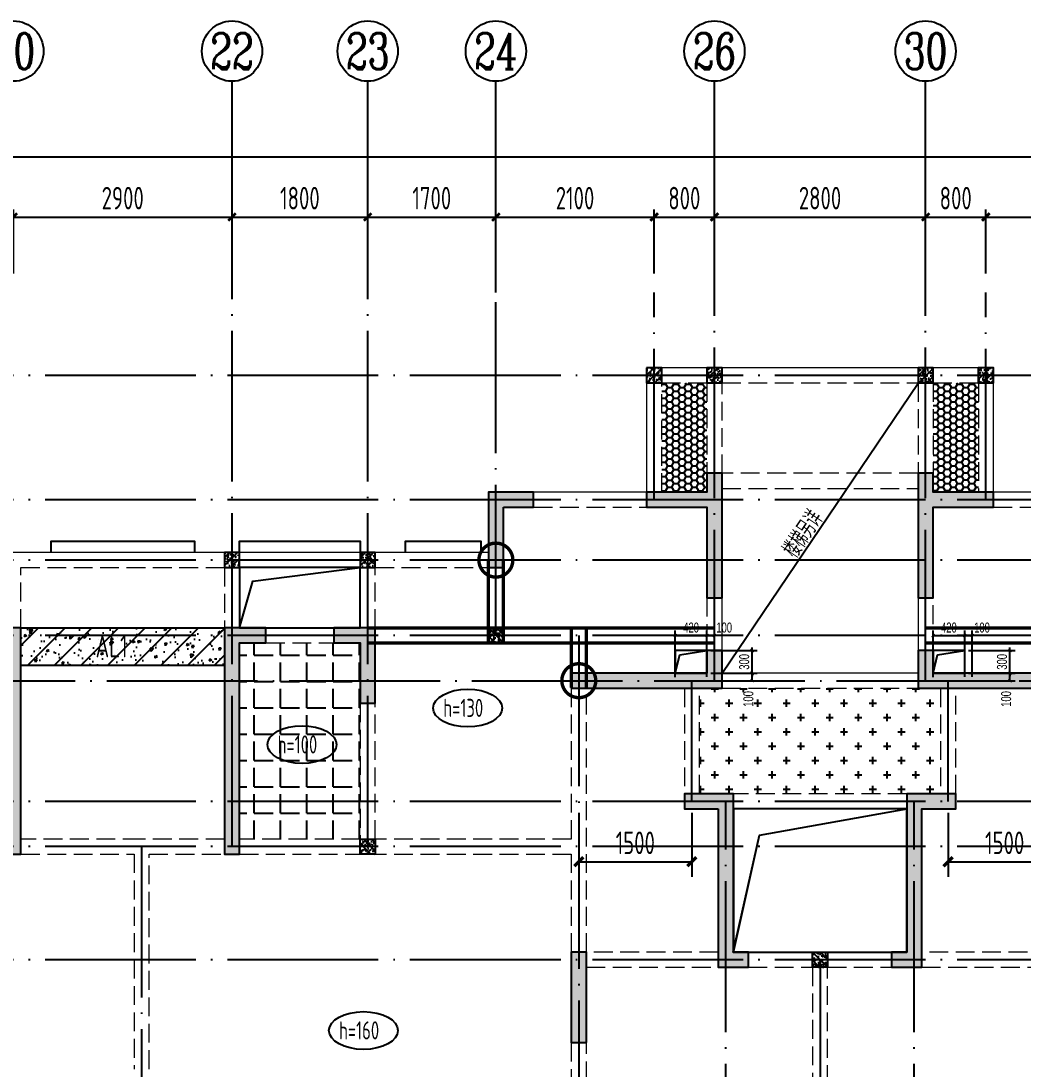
# Model space of a CAD drawing. Extents: x -1712635 to -854203, y -534641 to -21985.
# Drawn here: x -1220773 to -1207479, y -222753 to -208853 of the extents above; entities that cross this region are included whole.
import ezdxf
from ezdxf.enums import TextEntityAlignment as Align

# ---------------------------------------------------------------- set-up
doc = ezdxf.new("R2010")
doc.units = 0
doc.header["$LTSCALE"] = 1000
for name, pattern in [('DASH', [0.35, 0.25, -0.1]), ('DASHED', [0.75, 0.5, -0.25]), ('DOTE', [2.42, 2, -0.2, 0.02, -0.2])]:
    doc.linetypes.add(name, pattern=pattern)
doc.layers.get('0').update_dxf_attribs({"linetype": 'CONTINUOUS'})
doc.layers.get('Defpoints').update_dxf_attribs({"linetype": 'CONTINUOUS'})
doc.layers.add('+公共字体', color=7, linetype='CONTINUOUS', lineweight=20)
for name, color, linetype in [('A-AXIS', 1, 'CONTINUOUS'), ('A-DOTE', 10, 'DOTE'), ('AXIS_NUM', 7, 'CONTINUOUS'), ('BEAM', 4, 'DASHED'), ('ROOF', 183, 'CONTINUOUS'), ('S-B板填充', 251, 'CONTINUOUS'), ('S-B板标注', 3, 'CONTINUOUS'), ('S-B板配筋号', 7, 'CONTINUOUS'), ('S-C承台编号', 6, 'CONTINUOUS'), ('S-D洞口', 4, 'CONTINUOUS'), ('S-D洞口标注', 3, 'CONTINUOUS'), ('S-L主梁线', 4, 'DASH'), ('S-Q墙填充', 252, 'CONTINUOUS'), ('S-Q墙实线', 6, 'CONTINUOUS'), ('S-Q墙标注', 3, 'CONTINUOUS'), ('S-Y一般标注', 3, 'CONTINUOUS'), ('S-板正筋', 2, 'CONTINUOUS'), ('S-构造柱', 212, 'CONTINUOUS'), ('TEXT', 2, 'CONTINUOUS'), ('水平筋标注', 7, 'CONTINUOUS'), ('看线', 251, 'CONTINUOUS')]:
    doc.layers.add(name, color=color, linetype=linetype)
doc.layers.add('配箍校核', color=34, linetype='CONTINUOUS', plot=False)
doc.styles.add('TSSD_Axis', font='complex.shx', dxfattribs={"width": 0.7, "bigfont": 'hztxt.shx'})
doc.styles.add('TSSD_DIMENSION', font='Tssdeng.shx', dxfattribs={"width": 0.7, "bigfont": 'tssdchn.shx'})
doc.styles.add('TSSD_REIN', font='tssdeng.shx', dxfattribs={"width": 0.7, "height": 300, "bigfont": 'tssdchn.shx'})
doc.styles.add('结构文字', font='zstxt.shx', dxfattribs={"width": 0.7, "bigfont": 'zshz.shx'})
doc.dimstyles.new('STRUCK', dxfattribs={"dimtxt": 400, "dimasz": 121, "dimexe": 200, "dimexo": 150, "dimgap": 115, "dimtad": 1, "dimdec": 0, "dimdsep": 46, "dimtxsty": '结构文字', "dimblk": 'ARCHTICK', "dimcen": 400, "dimclrd": 3, "dimclre": 3, "dimclrt": 7, "dimadec": 0, "dimazin": 0, "dimtfac": 1, "dimtdec": 0, "dimtix": 1, "dimtmove": 2, "dimatfit": 3, "dimldrblk": '_DIMX', "dimfxl": 0, "dimtolj": 1, "dimtzin": 0, "dimarcsym": 0})
doc.dimstyles.new('STRUCK30', dxfattribs={"dimscale": 0.33333, "dimtxt": 400, "dimasz": 121, "dimexe": 200, "dimexo": 150, "dimgap": 115, "dimtad": 1, "dimdec": 0, "dimdsep": 46, "dimtxsty": '结构文字', "dimblk": 'ARCHTICK', "dimcen": 400, "dimclrd": 3, "dimclre": 3, "dimclrt": 7, "dimadec": 0, "dimazin": 0, "dimtfac": 1, "dimtdec": 0, "dimtix": 1, "dimtmove": 2, "dimatfit": 3, "dimldrblk": '_DIMX', "dimfxl": 0, "dimtolj": 1, "dimtzin": 0, "dimarcsym": 0})
doc.dimstyles.new('TSSD_100_100', dxfattribs={"dimtxt": 300, "dimasz": 100, "dimexe": 100, "dimexo": 250, "dimgap": 100, "dimtad": 1, "dimdec": 0, "dimzin": 0, "dimdsep": 46, "dimtxsty": 'TSSD_DIMENSION', "dimblk": 'ARCHTICK', "dimcen": 0, "dimdle": 100, "dimclrt": 7, "dimadec": 0, "dimazin": 0, "dimtfac": 1, "dimtdec": 0, "dimtix": 1, "dimtmove": 2, "dimatfit": 3, "dimldrblk": 'ARCHTICK', "dimfxl": 0, "dimtolj": 1, "dimtzin": 0, "dimarcsym": 0})

# ---------------------------------------------------------------- blocks, each defined once
blk = doc.blocks.new('ts_axno')
at = {"color": 0, "linetype": 'ByBlock', "lineweight": -2}
blk.add_circle((0, 0), 0.5, dxfattribs=at)
at = {"color": 0, "linetype": 'ByBlock', "lineweight": -2, "style": 'TSSD_Axis', "width": 0.7}
blk.add_attdef('A', text='', height=0.6, dxfattribs=at).set_placement((0, 0), align=Align.MIDDLE_CENTER)
blk = doc.blocks.new('_ArchTick')
at = {"color": 0, "const_width": 0.35}
blk.add_lwpolyline([(-0.5, -0.5), (0.5, 0.5)], dxfattribs=at)
blk = doc.blocks.new('*D128')
at = {"layer": 'Defpoints', "color": 0}
for p in [(31400, 19250), (29600, 18250), (31400, 18250)]:
    blk.add_point(p, dxfattribs=at)
at = {"layer": 'S-Y一般标注', "color": 0, "lineweight": -2}
for p, q in [((29600, 18500), (29600, 19350)), ((31400, 18500), (31400, 19350)), ((29500, 19250), (31500, 19250))]:
    blk.add_line(p, q, dxfattribs=at)
at = {"layer": 'S-Y一般标注', "color": 0, "lineweight": -2, "xscale": 100, "yscale": 100, "zscale": 100, "rotation": 180}
blk.add_blockref('_ArchTick', (29600, 19250), dxfattribs=at)
at = {"layer": 'S-Y一般标注', "color": 0, "lineweight": -2, "xscale": 100, "yscale": 100, "zscale": 100}
blk.add_blockref('_ArchTick', (31400, 19250), dxfattribs=at)
at = {"layer": 'S-Y一般标注', "color": 7, "insert": (30500, 19500), "char_height": 300, "attachment_point": 5, "style": 'TSSD_DIMENSION'}
blk.add_mtext('\\A1;1800', dxfattribs=at)
blk = doc.blocks.new('*D129')
at = {"layer": 'Defpoints', "color": 0}
for p in [(34300, 19250), (31400, 18250), (34300, 18250)]:
    blk.add_point(p, dxfattribs=at)
at = {"layer": 'S-Y一般标注', "color": 0, "lineweight": -2}
for p, q in [((31400, 18500), (31400, 19350)), ((34300, 18500), (34300, 19350)), ((31300, 19250), (34400, 19250))]:
    blk.add_line(p, q, dxfattribs=at)
at = {"layer": 'S-Y一般标注', "color": 0, "lineweight": -2, "xscale": 100, "yscale": 100, "zscale": 100, "rotation": 180}
blk.add_blockref('_ArchTick', (31400, 19250), dxfattribs=at)
at = {"layer": 'S-Y一般标注', "color": 0, "lineweight": -2, "xscale": 100, "yscale": 100, "zscale": 100}
blk.add_blockref('_ArchTick', (34300, 19250), dxfattribs=at)
at = {"layer": 'S-Y一般标注', "color": 7, "insert": (32850, 19500), "char_height": 300, "attachment_point": 5, "style": 'TSSD_DIMENSION'}
blk.add_mtext('\\A1;2900', dxfattribs=at)
blk = doc.blocks.new('*D130')
at = {"layer": 'Defpoints', "color": 0}
for p in [(36100, 19250), (34300, 18250), (36100, 18250)]:
    blk.add_point(p, dxfattribs=at)
at = {"layer": 'S-Y一般标注', "color": 0, "lineweight": -2}
for p, q in [((34300, 18500), (34300, 19350)), ((36100, 18500), (36100, 19350)), ((34200, 19250), (36200, 19250))]:
    blk.add_line(p, q, dxfattribs=at)
at = {"layer": 'S-Y一般标注', "color": 0, "lineweight": -2, "xscale": 100, "yscale": 100, "zscale": 100, "rotation": 180}
blk.add_blockref('_ArchTick', (34300, 19250), dxfattribs=at)
at = {"layer": 'S-Y一般标注', "color": 0, "lineweight": -2, "xscale": 100, "yscale": 100, "zscale": 100}
blk.add_blockref('_ArchTick', (36100, 19250), dxfattribs=at)
at = {"layer": 'S-Y一般标注', "color": 7, "insert": (35200, 19500), "char_height": 300, "attachment_point": 5, "style": 'TSSD_DIMENSION'}
blk.add_mtext('\\A1;1800', dxfattribs=at)
blk = doc.blocks.new('*D131')
at = {"layer": 'Defpoints', "color": 0}
for p in [(37800, 19250), (36100, 18250), (37800, 18250)]:
    blk.add_point(p, dxfattribs=at)
at = {"layer": 'S-Y一般标注', "color": 0, "lineweight": -2}
for p, q in [((36100, 18500), (36100, 19350)), ((37800, 18500), (37800, 19350)), ((36000, 19250), (37900, 19250))]:
    blk.add_line(p, q, dxfattribs=at)
at = {"layer": 'S-Y一般标注', "color": 0, "lineweight": -2, "xscale": 100, "yscale": 100, "zscale": 100, "rotation": 180}
blk.add_blockref('_ArchTick', (36100, 19250), dxfattribs=at)
at = {"layer": 'S-Y一般标注', "color": 0, "lineweight": -2, "xscale": 100, "yscale": 100, "zscale": 100}
blk.add_blockref('_ArchTick', (37800, 19250), dxfattribs=at)
at = {"layer": 'S-Y一般标注', "color": 7, "insert": (36950, 19500), "char_height": 300, "attachment_point": 5, "style": 'TSSD_DIMENSION'}
blk.add_mtext('\\A1;1700', dxfattribs=at)
blk = doc.blocks.new('*D132')
at = {"layer": 'Defpoints', "color": 0}
for p in [(40700, 19250), (39900, 18250), (40700, 18250)]:
    blk.add_point(p, dxfattribs=at)
at = {"layer": 'S-Y一般标注', "color": 0, "lineweight": -2}
for p, q in [((39900, 18500), (39900, 19350)), ((40700, 18500), (40700, 19350)), ((39800, 19250), (40800, 19250))]:
    blk.add_line(p, q, dxfattribs=at)
at = {"layer": 'S-Y一般标注', "color": 0, "lineweight": -2, "xscale": 100, "yscale": 100, "zscale": 100, "rotation": 180}
blk.add_blockref('_ArchTick', (39900, 19250), dxfattribs=at)
at = {"layer": 'S-Y一般标注', "color": 0, "lineweight": -2, "xscale": 100, "yscale": 100, "zscale": 100}
blk.add_blockref('_ArchTick', (40700, 19250), dxfattribs=at)
at = {"layer": 'S-Y一般标注', "color": 7, "insert": (40300, 19500), "char_height": 300, "attachment_point": 5, "style": 'TSSD_DIMENSION'}
blk.add_mtext('\\A1;800', dxfattribs=at)
blk = doc.blocks.new('*D133')
at = {"layer": 'Defpoints', "color": 0}
for p in [(43500, 19250), (40700, 18250), (43500, 18250)]:
    blk.add_point(p, dxfattribs=at)
at = {"layer": 'S-Y一般标注', "color": 0, "lineweight": -2}
for p, q in [((40700, 18500), (40700, 19350)), ((43500, 18500), (43500, 19350)), ((40600, 19250), (43600, 19250))]:
    blk.add_line(p, q, dxfattribs=at)
at = {"layer": 'S-Y一般标注', "color": 0, "lineweight": -2, "xscale": 100, "yscale": 100, "zscale": 100, "rotation": 180}
blk.add_blockref('_ArchTick', (40700, 19250), dxfattribs=at)
at = {"layer": 'S-Y一般标注', "color": 0, "lineweight": -2, "xscale": 100, "yscale": 100, "zscale": 100}
blk.add_blockref('_ArchTick', (43500, 19250), dxfattribs=at)
at = {"layer": 'S-Y一般标注', "color": 7, "insert": (42100, 19500), "char_height": 300, "attachment_point": 5, "style": 'TSSD_DIMENSION'}
blk.add_mtext('\\A1;2800', dxfattribs=at)
blk = doc.blocks.new('*D134')
at = {"layer": 'Defpoints', "color": 0}
for p in [(46400, 19250), (44300, 18250), (46400, 18250)]:
    blk.add_point(p, dxfattribs=at)
at = {"layer": 'S-Y一般标注', "color": 0, "lineweight": -2}
for p, q in [((44300, 18500), (44300, 19350)), ((46400, 18500), (46400, 19350)), ((44200, 19250), (46500, 19250))]:
    blk.add_line(p, q, dxfattribs=at)
at = {"layer": 'S-Y一般标注', "color": 0, "lineweight": -2, "xscale": 100, "yscale": 100, "zscale": 100, "rotation": 180}
blk.add_blockref('_ArchTick', (44300, 19250), dxfattribs=at)
at = {"layer": 'S-Y一般标注', "color": 0, "lineweight": -2, "xscale": 100, "yscale": 100, "zscale": 100}
blk.add_blockref('_ArchTick', (46400, 19250), dxfattribs=at)
at = {"layer": 'S-Y一般标注', "color": 7, "insert": (45742, 19500), "char_height": 300, "attachment_point": 5, "style": 'TSSD_DIMENSION'}
blk.add_mtext('\\A1;2100', dxfattribs=at)
blk = doc.blocks.new('*D139')
at = {"layer": 'Defpoints', "color": 0}
for p in [(54600, 20050), (4600, 18250), (54600, 18250)]:
    blk.add_point(p, dxfattribs=at)
at = {"layer": 'S-Y一般标注', "color": 0, "lineweight": -2}
for p, q in [((4500, 20050), (54700, 20050)), ((4600, 18500), (4600, 20150)), ((54600, 18500), (54600, 20150))]:
    blk.add_line(p, q, dxfattribs=at)
at = {"layer": 'S-Y一般标注', "color": 0, "lineweight": -2, "xscale": 100, "yscale": 100, "zscale": 100, "rotation": 180}
blk.add_blockref('_ArchTick', (4600, 20050), dxfattribs=at)
at = {"layer": 'S-Y一般标注', "color": 0, "lineweight": -2, "xscale": 100, "yscale": 100, "zscale": 100}
blk.add_blockref('_ArchTick', (54600, 20050), dxfattribs=at)
at = {"layer": 'S-Y一般标注', "color": 7, "insert": (29600, 20300), "char_height": 300, "attachment_point": 5, "style": 'TSSD_DIMENSION'}
blk.add_mtext('\\A1;50000', dxfattribs=at)
blk = doc.blocks.new('*D152')
at = {"layer": 'Defpoints', "color": 0}
for p in [(39900, 19250), (37800, 18250), (39900, 18250)]:
    blk.add_point(p, dxfattribs=at)
at = {"layer": 'S-Y一般标注', "color": 0, "lineweight": -2}
for p, q in [((37800, 18500), (37800, 19350)), ((39900, 18500), (39900, 19350)), ((37700, 19250), (40000, 19250))]:
    blk.add_line(p, q, dxfattribs=at)
at = {"layer": 'S-Y一般标注', "color": 0, "lineweight": -2, "xscale": 100, "yscale": 100, "zscale": 100, "rotation": 180}
blk.add_blockref('_ArchTick', (37800, 19250), dxfattribs=at)
at = {"layer": 'S-Y一般标注', "color": 0, "lineweight": -2, "xscale": 100, "yscale": 100, "zscale": 100}
blk.add_blockref('_ArchTick', (39900, 19250), dxfattribs=at)
at = {"layer": 'S-Y一般标注', "color": 7, "insert": (38850, 19500), "char_height": 300, "attachment_point": 5, "style": 'TSSD_DIMENSION'}
blk.add_mtext('\\A1;2100', dxfattribs=at)
blk = doc.blocks.new('*D153')
at = {"layer": 'Defpoints', "color": 0}
for p in [(44300, 19250), (43500, 18250), (44300, 18250)]:
    blk.add_point(p, dxfattribs=at)
at = {"layer": 'S-Y一般标注', "color": 0, "lineweight": -2}
for p, q in [((43500, 18500), (43500, 19350)), ((44300, 18500), (44300, 19350)), ((43400, 19250), (44400, 19250))]:
    blk.add_line(p, q, dxfattribs=at)
at = {"layer": 'S-Y一般标注', "color": 0, "lineweight": -2, "xscale": 100, "yscale": 100, "zscale": 100, "rotation": 180}
blk.add_blockref('_ArchTick', (43500, 19250), dxfattribs=at)
at = {"layer": 'S-Y一般标注', "color": 0, "lineweight": -2, "xscale": 100, "yscale": 100, "zscale": 100}
blk.add_blockref('_ArchTick', (44300, 19250), dxfattribs=at)
at = {"layer": 'S-Y一般标注', "color": 7, "insert": (43900, 19500), "char_height": 300, "attachment_point": 5, "style": 'TSSD_DIMENSION'}
blk.add_mtext('\\A1;800', dxfattribs=at)
blk = doc.blocks.new('20210729.03501652')
at = {"layer": '看线', "color": 202, "ltscale": 0.5}
for points in [[(26800, 10900), (26800, 11050), (28700, 11050), (28700, 10900)], [(29300, 10900), (29300, 11050), (30900, 11050), (30900, 10900)], [(31500, 10900), (31500, 11050), (32500, 11050), (32500, 10900)]]:
    blk.add_lwpolyline(points, dxfattribs=at)
blk = doc.blocks.new('*D1453')
at = {"layer": 'Defpoints', "color": 0}
for p in [(-1208253, -217203), (-1207653, -217203), (-1208253, -217503)]:
    blk.add_point(p, dxfattribs=at)
at = {"layer": 'S-D洞口标注', "color": 3, "lineweight": -2}
for p, q in [((-1208203, -217203), (-1207586, -217203)), ((-1207653, -217203), (-1207653, -217163)), ((-1207653, -217503), (-1207653, -217203)), ((-1208203, -217503), (-1207586, -217503)), ((-1207653, -217503), (-1207653, -217543))]:
    blk.add_line(p, q, dxfattribs=at)
at = {"layer": 'S-D洞口标注', "color": 3, "lineweight": -2, "xscale": 40.33293, "yscale": 40.33293, "zscale": 40.33293}
for p, rotation in [((-1207653, -217203), 270), ((-1207653, -217503), 90)]:
    blk.add_blockref('_ArchTick', p, dxfattribs=dict(at, rotation=rotation))
at = {"layer": 'S-D洞口标注', "color": 7, "insert": (-1207758, -217353), "char_height": 133.3, "attachment_point": 5, "rotation": 90, "style": '结构文字'}
blk.add_mtext('\\A1;300', dxfattribs=at)
blk = doc.blocks.new('_DIMX')
blk.add_line((-150, 0), (150, 0))
at = {"const_width": 50}
blk.add_lwpolyline([(-70, -70), (70, 70)], dxfattribs=at)
blk = doc.blocks.new('*D1454')
at = {"layer": 'Defpoints', "color": 0}
for p in [(-1208253, -217004), (-1208673, -217604), (-1208253, -217603)]:
    blk.add_point(p, dxfattribs=at)
at = {"layer": 'S-D洞口标注', "color": 3, "lineweight": -2}
for p, q in [((-1208673, -217554), (-1208673, -216937)), ((-1208253, -217553), (-1208253, -216937)), ((-1208673, -217004), (-1208253, -217004))]:
    blk.add_line(p, q, dxfattribs=at)
at = {"layer": 'S-D洞口标注', "color": 3, "lineweight": -2, "xscale": 40.33293, "yscale": 40.33293, "zscale": 40.33293, "rotation": 180}
blk.add_blockref('_ArchTick', (-1208673, -217004), dxfattribs=at)
at = {"layer": 'S-D洞口标注', "color": 3, "lineweight": -2, "xscale": 40.33293, "yscale": 40.33293, "zscale": 40.33293}
blk.add_blockref('_ArchTick', (-1208253, -217004), dxfattribs=at)
at = {"layer": 'S-D洞口标注', "color": 7, "insert": (-1208463, -216899), "char_height": 133.3, "attachment_point": 5, "style": '结构文字'}
blk.add_mtext('\\A1;420', dxfattribs=at)
blk = doc.blocks.new('*D1455')
at = {"layer": 'Defpoints', "color": 0}
for p in [(-1208153, -217004), (-1208253, -217603), (-1208153, -217603)]:
    blk.add_point(p, dxfattribs=at)
at = {"layer": 'S-D洞口标注', "color": 3, "lineweight": -2}
for p, q in [((-1208253, -217553), (-1208253, -216937)), ((-1208153, -217553), (-1208153, -216937)), ((-1208253, -217004), (-1208153, -217004))]:
    blk.add_line(p, q, dxfattribs=at)
at = {"layer": 'S-D洞口标注', "color": 3, "lineweight": -2, "xscale": 40.33293, "yscale": 40.33293, "zscale": 40.33293, "rotation": 180}
blk.add_blockref('_ArchTick', (-1208253, -217004), dxfattribs=at)
at = {"layer": 'S-D洞口标注', "color": 3, "lineweight": -2, "xscale": 40.33293, "yscale": 40.33293, "zscale": 40.33293}
blk.add_blockref('_ArchTick', (-1208153, -217004), dxfattribs=at)
at = {"layer": 'S-D洞口标注', "color": 7, "insert": (-1208024, -216899), "char_height": 133.3, "attachment_point": 5, "style": '结构文字'}
blk.add_mtext('\\A1;100', dxfattribs=at)
blk = doc.blocks.new('*D1456')
at = {"layer": 'Defpoints', "color": 0}
for p in [(-1208253, -217503), (-1207653, -217503), (-1208253, -217603)]:
    blk.add_point(p, dxfattribs=at)
at = {"layer": 'S-D洞口标注', "color": 3, "lineweight": -2}
for p, q in [((-1208203, -217503), (-1207586, -217503)), ((-1207653, -217603), (-1207653, -217503)), ((-1208203, -217603), (-1207586, -217603))]:
    blk.add_line(p, q, dxfattribs=at)
at = {"layer": 'S-D洞口标注', "color": 3, "lineweight": -2, "xscale": 40.33293, "yscale": 40.33293, "zscale": 40.33293}
for p, rotation in [((-1207653, -217503), 90), ((-1207653, -217603), 270)]:
    blk.add_blockref('_ArchTick', p, dxfattribs=dict(at, rotation=rotation))
at = {"layer": 'S-D洞口标注', "color": 7, "insert": (-1207703, -217845), "char_height": 133.3, "attachment_point": 5, "rotation": 90, "style": '结构文字'}
blk.add_mtext('\\A1;100', dxfattribs=at)
blk = doc.blocks.new('*D1457')
at = {"layer": 'Defpoints', "color": 0}
for p in [(-1211673, -217203), (-1211073, -217203), (-1211673, -217503)]:
    blk.add_point(p, dxfattribs=at)
at = {"layer": 'S-D洞口标注', "color": 3, "lineweight": -2}
for p, q in [((-1211623, -217203), (-1211006, -217203)), ((-1211073, -217203), (-1211073, -217163)), ((-1211073, -217503), (-1211073, -217203)), ((-1211623, -217503), (-1211006, -217503)), ((-1211073, -217503), (-1211073, -217543))]:
    blk.add_line(p, q, dxfattribs=at)
at = {"layer": 'S-D洞口标注', "color": 3, "lineweight": -2, "xscale": 40.33293, "yscale": 40.33293, "zscale": 40.33293}
for p, rotation in [((-1211073, -217203), 270), ((-1211073, -217503), 90)]:
    blk.add_blockref('_ArchTick', p, dxfattribs=dict(at, rotation=rotation))
at = {"layer": 'S-D洞口标注', "color": 7, "insert": (-1211178, -217353), "char_height": 133.3, "attachment_point": 5, "rotation": 90, "style": '结构文字'}
blk.add_mtext('\\A1;300', dxfattribs=at)
blk = doc.blocks.new('*D1458')
at = {"layer": 'Defpoints', "color": 0}
for p in [(-1211673, -217004), (-1212093, -217604), (-1211673, -217603)]:
    blk.add_point(p, dxfattribs=at)
at = {"layer": 'S-D洞口标注', "color": 3, "lineweight": -2}
for p, q in [((-1212093, -217554), (-1212093, -216937)), ((-1211673, -217553), (-1211673, -216937)), ((-1212093, -217004), (-1211673, -217004))]:
    blk.add_line(p, q, dxfattribs=at)
at = {"layer": 'S-D洞口标注', "color": 3, "lineweight": -2, "xscale": 40.33293, "yscale": 40.33293, "zscale": 40.33293, "rotation": 180}
blk.add_blockref('_ArchTick', (-1212093, -217004), dxfattribs=at)
at = {"layer": 'S-D洞口标注', "color": 3, "lineweight": -2, "xscale": 40.33293, "yscale": 40.33293, "zscale": 40.33293}
blk.add_blockref('_ArchTick', (-1211673, -217004), dxfattribs=at)
at = {"layer": 'S-D洞口标注', "color": 7, "insert": (-1211883, -216899), "char_height": 133.3, "attachment_point": 5, "style": '结构文字'}
blk.add_mtext('\\A1;420', dxfattribs=at)
blk = doc.blocks.new('*D1459')
at = {"layer": 'Defpoints', "color": 0}
for p in [(-1211573, -217004), (-1211673, -217603), (-1211573, -217603)]:
    blk.add_point(p, dxfattribs=at)
at = {"layer": 'S-D洞口标注', "color": 3, "lineweight": -2}
for p, q in [((-1211673, -217553), (-1211673, -216937)), ((-1211573, -217553), (-1211573, -216937)), ((-1211673, -217004), (-1211573, -217004))]:
    blk.add_line(p, q, dxfattribs=at)
at = {"layer": 'S-D洞口标注', "color": 3, "lineweight": -2, "xscale": 40.33293, "yscale": 40.33293, "zscale": 40.33293, "rotation": 180}
blk.add_blockref('_ArchTick', (-1211673, -217004), dxfattribs=at)
at = {"layer": 'S-D洞口标注', "color": 3, "lineweight": -2, "xscale": 40.33293, "yscale": 40.33293, "zscale": 40.33293}
blk.add_blockref('_ArchTick', (-1211573, -217004), dxfattribs=at)
at = {"layer": 'S-D洞口标注', "color": 7, "insert": (-1211444, -216899), "char_height": 133.3, "attachment_point": 5, "style": '结构文字'}
blk.add_mtext('\\A1;100', dxfattribs=at)
blk = doc.blocks.new('*D1460')
at = {"layer": 'Defpoints', "color": 0}
for p in [(-1211673, -217503), (-1211073, -217503), (-1211673, -217603)]:
    blk.add_point(p, dxfattribs=at)
at = {"layer": 'S-D洞口标注', "color": 3, "lineweight": -2}
for p, q in [((-1211623, -217503), (-1211006, -217503)), ((-1211073, -217603), (-1211073, -217503)), ((-1211623, -217603), (-1211006, -217603))]:
    blk.add_line(p, q, dxfattribs=at)
at = {"layer": 'S-D洞口标注', "color": 3, "lineweight": -2, "xscale": 40.33293, "yscale": 40.33293, "zscale": 40.33293}
for p, rotation in [((-1211073, -217503), 90), ((-1211073, -217603), 270)]:
    blk.add_blockref('_ArchTick', p, dxfattribs=dict(at, rotation=rotation))
at = {"layer": 'S-D洞口标注', "color": 7, "insert": (-1211123, -217845), "char_height": 133.3, "attachment_point": 5, "rotation": 90, "style": '结构文字'}
blk.add_mtext('\\A1;100', dxfattribs=at)
blk = doc.blocks.new('20210803.22403995')
at = {"layer": '+公共字体', "color": 2, "const_width": 45}
for points in [[(-831038, -168387, 1), (-831038, -167937, 1), (-831038, -168387, -1)], [(-829938, -169986, 1), (-829938, -169536, 1), (-829938, -169986, -1)]]:
    blk.add_lwpolyline(points, format="xyb", dxfattribs=at)
blk = doc.blocks.new('20210807.15312791')
at = {"layer": 'S-Q墙填充'}
h = blk.add_hatch(color=252, dxfattribs=at)
h.dxf.hatch_style = 1
h.paths.add_polyline_path([(97216, 67840), (97216, 68190), (97016, 68190), (97016, 67940), (96216, 67940), (96216, 67740), (97016, 67740), (97016, 66540), (97216, 66540)])
h = blk.add_hatch(color=252, dxfattribs=at)
h.dxf.hatch_style = 1
h.paths.add_polyline_path([(99816, 67840), (99816, 66540), (100016, 66540), (100016, 67740), (100815, 67740), (100815, 67940), (100016, 67940), (100016, 68190), (99816, 68190)])
h = blk.add_hatch(color=252, dxfattribs=at)
h.dxf.hatch_style = 1
h.paths.add_polyline_path([(94316, 67740), (94716, 67740), (94716, 67940), (94116, 67940), (94116, 66940), (94316, 66940)])
h = blk.add_hatch(color=252, dxfattribs=at)
h.dxf.hatch_style = 1
h.paths.add_polyline_path([(87916, 66140), (87416, 66140), (87416, 65940), (87716, 65940), (87716, 63140), (87916, 63140)])
h = blk.add_hatch(color=252, dxfattribs=at)
h.dxf.hatch_style = 1
h.paths.add_polyline_path([(90816, 63140), (90816, 65940), (91166, 65940), (91166, 66140), (90616, 66140), (90616, 63140)])
h = blk.add_hatch(color=252, dxfattribs=at)
h.dxf.hatch_style = 1
h.paths.add_polyline_path([(92066, 65940), (92416, 65940), (92416, 65140), (92616, 65140), (92616, 66140), (92066, 66140)])
h = blk.add_hatch(color=252, dxfattribs=at)
h.dxf.hatch_style = 1
h.paths.add_polyline_path([(95216, 65340), (96816, 65340), (97216, 65340), (97216, 65840), (97016, 65840), (97016, 65540), (96816, 65540), (95216, 65540)])
h = blk.add_hatch(color=252, dxfattribs=at)
h.dxf.hatch_style = 1
h.paths.add_polyline_path([(100016, 65540), (100016, 65840), (99816, 65840), (99816, 65340), (100216, 65340), (101816, 65340), (101816, 65540), (100216, 65540)])
h = blk.add_hatch(color=252, dxfattribs=at)
h.dxf.hatch_style = 1
h.paths.add_polyline_path([(97166, 63740), (97166, 61640), (97566, 61640), (97566, 61840), (97366, 61840), (97366, 63940), (96716, 63940), (96716, 63740)])
h = blk.add_hatch(color=252, dxfattribs=at)
h.dxf.hatch_style = 1
h.paths.add_polyline_path([(99666, 61840), (99466, 61840), (99466, 61640), (99866, 61640), (99866, 63740), (100316, 63740), (100316, 63940), (99666, 63940)])
h = blk.add_hatch(color=252, dxfattribs=at)
h.dxf.hatch_style = 1
h.paths.add_polyline_path([(95416, 60640), (95416, 61840), (95216, 61840), (95216, 60640)])
at = {"layer": 'S-D洞口', "color": 5}
for points in [[(90816, 66140), (92416, 66140), (92416, 66940), (90816, 66940), (90816, 66140), (90993, 66762), (92416, 66940)], [(97366, 61840), (99666, 61840), (99666, 63740), (97366, 63740), (97366, 61840), (97712, 63393), (99666, 63740)]]:
    blk.add_lwpolyline(points, dxfattribs=at)
at = {"layer": 'S-L主梁线', "linetype": 'ByBlock', "lineweight": 18}
for p, q in [((96216, 69590), (96216, 67940)), ((97116, 69590), (96216, 69590)), ((99916, 69590), (97116, 69590)), ((100816, 69590), (99916, 69590)), ((100816, 67940), (100816, 69590)), ((96216, 67940), (94716, 67940)), ((102316, 67940), (100816, 67940)), ((90716, 67140), (87716, 67140)), ((92516, 67140), (90716, 67140)), ((94116, 67140), (92516, 67140)), ((90816, 66940), (92416, 66940)), ((90816, 66140), (90816, 66940)), ((92416, 66940), (92416, 66140)), ((97216, 65840), (97216, 66540)), ((99816, 66540), (99816, 65840)), ((92066, 66140), (91166, 66140)), ((99816, 65540), (97216, 65540)), ((97366, 63740), (99666, 63740)), ((98516, 61840), (97566, 61840)), ((99466, 61840), (98516, 61840))]:
    blk.add_line(p, q, dxfattribs=at)
at = {"layer": 'S-L主梁线', "linetype": 'DASH', "lineweight": 18}
for p, q in [((96416, 69390), (97016, 69390)), ((96416, 67940), (96416, 69390)), ((97016, 69390), (97016, 68190)), ((97216, 69390), (99816, 69390)), ((97216, 68190), (97216, 69390)), ((99816, 69390), (99816, 68190)), ((100016, 69390), (100616, 69390)), ((100016, 69390), (100016, 68190)), ((100616, 69390), (100616, 67940)), ((99815, 68190), (97216, 68190)), ((97216, 67990), (99816, 67990)), ((94716, 67740), (96216, 67740)), ((100815, 67740), (102316, 67740)), ((87916, 66940), (90616, 66940)), ((87916, 66140), (87916, 66940)), ((90616, 66940), (90616, 66140)), ((92616, 66940), (94116, 66940)), ((92616, 66140), (92616, 66940)), ((97016, 66540), (97016, 65840)), ((100016, 65840), (100016, 66540)), ((91166, 65940), (92066, 65940)), ((95216, 65340), (95216, 63340)), ((95416, 63240), (95416, 65340)), ((96716, 65340), (96716, 63940)), ((96916, 63940), (96916, 65340)), ((97216, 65340), (99816, 65340)), ((100116, 65340), (100116, 63940)), ((100316, 63940), (100316, 65340)), ((92416, 65140), (92416, 63340)), ((92616, 63340), (92616, 65140)), ((99666, 63940), (97366, 63940)), ((89516, 63340), (87916, 63340)), ((90616, 63340), (89516, 63340)), ((92416, 63340), (90816, 63340)), ((95216, 63340), (92616, 63340)), ((87916, 63140), (89416, 63140)), ((89416, 63140), (89416, 60290)), ((89616, 63140), (90616, 63140)), ((89616, 60290), (89616, 63140)), ((90816, 63140), (92516, 63140)), ((92516, 63140), (95216, 63140)), ((95216, 63140), (95216, 61840)), ((95416, 61840), (95416, 63240)), ((97166, 61840), (95416, 61840)), ((101616, 61840), (99866, 61840)), ((95416, 61640), (97166, 61640)), ((97566, 61640), (98416, 61640)), ((98416, 61640), (98416, 57640)), ((98616, 57640), (98616, 61640)), ((98616, 61640), (99466, 61640)), ((99866, 61640), (101616, 61640)), ((95216, 60640), (95216, 59090)), ((95416, 59090), (95416, 60640))]:
    blk.add_line(p, q, dxfattribs=at)
at = {"layer": 'S-Q墙实线'}
blk.add_lwpolyline([(97216, 67840), (97216, 68190), (97016, 68190), (97016, 67940), (96216, 67940), (96216, 67740), (97016, 67740), (97016, 66540), (97216, 66540), (97216, 67840)], dxfattribs=at)
for points in [[(99816, 67840), (99816, 66540), (100016, 66540), (100016, 67740), (100815, 67740), (100815, 67940), (100016, 67940), (100016, 68190), (99816, 68190)], [(94316, 67740), (94716, 67740), (94716, 67940), (94116, 67940), (94116, 66940), (94316, 66940)], [(87916, 66140), (87416, 66140), (87416, 65940), (87716, 65940), (87716, 63140), (87916, 63140)], [(90816, 63140), (90816, 65940), (91166, 65940), (91166, 66140), (90616, 66140), (90616, 63140)], [(92066, 65940), (92416, 65940), (92416, 65140), (92616, 65140), (92616, 66140), (92066, 66140)], [(95216, 65340), (96816, 65340), (97216, 65340), (97216, 65840), (97016, 65840), (97016, 65540), (96816, 65540), (95216, 65540)], [(100016, 65540), (100016, 65840), (99816, 65840), (99816, 65340), (100216, 65340), (101816, 65340), (101816, 65540), (100216, 65540)], [(97166, 63740), (97166, 61640), (97566, 61640), (97566, 61840), (97366, 61840), (97366, 63940), (96716, 63940), (96716, 63740)], [(99666, 61840), (99466, 61840), (99466, 61640), (99866, 61640), (99866, 63740), (100316, 63740), (100316, 63940), (99666, 63940)], [(95416, 60640), (95416, 61840), (95216, 61840), (95216, 60640)]]:
    blk.add_lwpolyline(points, close=True, dxfattribs=at)
blk = doc.blocks.new('20210730.02141516')
at = {"layer": 'S-构造柱'}
h = blk.add_hatch(dxfattribs=at)
h.set_pattern_fill('ARMORED', color=256, scale=15, angle=-90, style=0)
h.set_pattern_definition([(320, (-154189.41, 3278673.45), (-9.4128202, -107.5890274), [11.25, -123.75]), (265, (-154189.41, 3278673.45), (112.82882, 20.8127), [9, -99]), (10.4514, (-154190.19, 3278664.49), (103.4159313, -86.7764073), [9.5610285, -105.1713168]), (316.1842, (-154159.41, 3278673.45), (-24.827852, -160.0861573), [16.875, -185.625]), (6.6356, (-154161.48, 3278660.11), (146.117681, -140.199406), [14.341543, -157.75695]), (261.1842, (-154159.41, 3278673.45), (146.11779, -140.199292), [13.5, -148.5]), (291, (-154166.91, 3278658.45), (-60.3928336, -89.5360578), [11.25, -123.75]), (236, (-154166.91, 3278658.45), (108.7725068, -36.4972998), [9, -99]), (341.4514, (-154171.94, 3278650.99), (48.3795745, -126.0333943), [9.5610285, -105.1713168]), (307.5, (-154189.41, 3278673.454), (49.93407807, -1.8239783), [0, -97.8, 0, -100.5, 0, -99.375]), (277.5, (-154189.41, 3278673.454), (59.1617568, -39.4604306), [0, -57.3, 0, -95.55, 0, -37.875]), (237.5, (-154189.41, 3278706.904), (-3.38323076, -80.07336543), [0, -37.5, 0, -117, 0, -155.25]), (227.5, (-154189.41, 3278721.904), (15.0157473, -87.4779254), [0, -48.75, 0, -77.7, 0, -110.25]), (315, (-154189.41, 3278673.454), (53.0330086, 53.0330086), [])])
h.paths.add_polyline_path([(200, 200), (200, 0), (0, 0), (0, 200)])
blk.add_lwpolyline([(200, 200), (200, 0), (0, 0), (0, 200)], close=True, dxfattribs=at)
blk = doc.blocks.new('20210809.18285270')
at = {"layer": 'ROOF', "xscale": -1, "rotation": 4.61764226855621e-08}
for p in [(35500, 12550), (36300, 12550), (39100, 12550), (39900, 12550), (29900, 10100), (31700, 10100)]:
    blk.add_blockref('20210730.02141516', p, dxfattribs=at)
at = {"layer": 'ROOF', "rotation": 359.9999999538236}
for p in [(33200, 9100), (37500, 4800)]:
    blk.add_blockref('20210730.02141516', p, dxfattribs=at)
at = {"layer": 'ROOF'}
blk.add_blockref('20210730.02141516', (31500, 6300), dxfattribs=at)
blk = doc.blocks.new('*D399')
at = {"layer": 'Defpoints', "color": 0}
for p in [(-180458, -4859), (-178959, -4859), (-178959, -5659)]:
    blk.add_point(p, dxfattribs=at)
at = {"layer": 'S-Q墙标注', "color": 3, "lineweight": -2}
for p, q in [((-180458, -5009), (-180458, -5859)), ((-178959, -5009), (-178959, -5859)), ((-180458, -5659), (-178959, -5659))]:
    blk.add_line(p, q, dxfattribs=at)
at = {"layer": 'S-Q墙标注', "color": 3, "lineweight": -2, "xscale": 121, "yscale": 121, "zscale": 121, "rotation": 180}
blk.add_blockref('_ArchTick', (-180458, -5659), dxfattribs=at)
at = {"layer": 'S-Q墙标注', "color": 3, "lineweight": -2, "xscale": 121, "yscale": 121, "zscale": 121}
blk.add_blockref('_ArchTick', (-178959, -5659), dxfattribs=at)
at = {"layer": 'S-Q墙标注', "color": 7, "insert": (-179709, -5409), "char_height": 300, "attachment_point": 5, "style": 'TSSD_REIN'}
blk.add_mtext('\\A1;1500', dxfattribs=at)
blk = doc.blocks.new('*D400')
at = {"layer": 'Defpoints', "color": 0}
for p in [(-175559, -4859), (-174059, -4859), (-174059, -5659)]:
    blk.add_point(p, dxfattribs=at)
at = {"layer": 'S-Q墙标注', "color": 3, "lineweight": -2}
for p, q in [((-175559, -5009), (-175559, -5859)), ((-174059, -5009), (-174059, -5859)), ((-175559, -5659), (-174059, -5659))]:
    blk.add_line(p, q, dxfattribs=at)
at = {"layer": 'S-Q墙标注', "color": 3, "lineweight": -2, "xscale": 121, "yscale": 121, "zscale": 121, "rotation": 180}
blk.add_blockref('_ArchTick', (-175559, -5659), dxfattribs=at)
at = {"layer": 'S-Q墙标注', "color": 3, "lineweight": -2, "xscale": 121, "yscale": 121, "zscale": 121}
blk.add_blockref('_ArchTick', (-174059, -5659), dxfattribs=at)
at = {"layer": 'S-Q墙标注', "color": 7, "insert": (-174809, -5409), "char_height": 300, "attachment_point": 5, "style": 'TSSD_REIN'}
blk.add_mtext('\\A1;1500', dxfattribs=at)
blk = doc.blocks.new('20210726.16395156')
at = {"layer": 'A-AXIS'}
for p, q in [((34300, 18249.9), (34300, 21049.9)), ((36100, 18249.9), (36100, 21049.9)), ((37800, 18249.9), (37800, 21049.9)), ((40700, 18249.9), (40700, 21049.9)), ((43500, 18249.9), (43500, 21049.9))]:
    blk.add_line(p, q, dxfattribs=at)
at = {"layer": 'A-DOTE'}
for p, q in [((34300, 10900), (34300, 18249.9)), ((36100, 10900), (36100, 18249.9)), ((37800, 13700), (37800, 18249.9)), ((39900, 15500), (39900, 18249.9)), ((40700, 13100.3), (40700, 18249.9)), ((43500, 13100.3), (43500, 18249.9)), ((44300, 15500), (44300, 18249.9)), ((55600, 17150), (3600, 17150)), ((55600, 15500), (3600, 15500)), ((55600, 14700), (3600, 14700)), ((55600, 13700), (3600, 13700)), ((38900.2, 13700), (38900, 3600)), ((3600, 13100.3), (55600, 13100.3)), ((40400, 11500), (40400, 13100)), ((43800, 11500), (43800, 13100)), ((55600, 11500), (3600, 11500)), ((40850, 3600.2), (40850, 11500)), ((43350, 3600.2), (43350, 11500)), ((55600, 10900), (3600, 10900)), ((33100, 10900), (33100, 3600)), ((55600, 9400), (3600, 9400)), ((42100, 9400), (42100, 3600))]:
    blk.add_line(p, q, dxfattribs=at)
at = {"layer": 'A-AXIS'}
ref = blk.add_blockref('ts_axno', (31400, 21449.9), dxfattribs=dict(at, xscale=800, yscale=800, zscale=800))
ref.add_attrib('13', '20', dxfattribs={"layer": 'AXIS_NUM', "height": 480, "style": 'TSSD_Axis', "width": 0.7}).set_placement((31400, 21449.9), align=Align.MIDDLE_CENTER)
ref = blk.add_blockref('ts_axno', (34300, 21449.9), dxfattribs=dict(at, xscale=800, yscale=800, zscale=800))
ref.add_attrib('14', '22', dxfattribs={"layer": 'AXIS_NUM', "height": 480, "style": 'TSSD_Axis', "width": 0.7}).set_placement((34300, 21449.9), align=Align.MIDDLE_CENTER)
ref = blk.add_blockref('ts_axno', (36100, 21449.9), dxfattribs=dict(at, xscale=800, yscale=800, zscale=800))
ref.add_attrib('15', '23', dxfattribs={"layer": 'AXIS_NUM', "height": 480, "style": 'TSSD_Axis', "width": 0.7}).set_placement((36100, 21449.9), align=Align.MIDDLE_CENTER)
ref = blk.add_blockref('ts_axno', (37800, 21449.9), dxfattribs=dict(at, xscale=800, yscale=800, zscale=800))
ref.add_attrib('16', '24', dxfattribs={"layer": 'AXIS_NUM', "height": 480, "style": 'TSSD_Axis', "width": 0.7}).set_placement((37800, 21449.9), align=Align.MIDDLE_CENTER)
ref = blk.add_blockref('ts_axno', (40700, 21449.9), dxfattribs=dict(at, xscale=800, yscale=800, zscale=800))
ref.add_attrib('17', '26', dxfattribs={"layer": 'AXIS_NUM', "height": 480, "style": 'TSSD_Axis', "width": 0.7}).set_placement((40700, 21449.9), align=Align.MIDDLE_CENTER)
ref = blk.add_blockref('ts_axno', (43500, 21449.9), dxfattribs=dict(at, xscale=800, yscale=800, zscale=800))
ref.add_attrib('18', '30', dxfattribs={"layer": 'AXIS_NUM', "height": 480, "style": 'TSSD_Axis', "width": 0.7}).set_placement((43500, 21449.9), align=Align.MIDDLE_CENTER)
at = {"layer": 'S-Y一般标注'}
for base, p1, p2, picture, middle in [((54600, 20049.9), (4600, 18249.9), (54600, 18249.9), '*D139', (29600, 20299.9)), ((31400, 19249.9), (29600, 18249.9), (31400, 18249.9), '*D128', (30500, 19499.9)), ((34300, 19249.9), (31400, 18249.9), (34300, 18249.9), '*D129', (32850, 19499.9)), ((36100, 19249.9), (34300, 18249.9), (36100, 18249.9), '*D130', (35200, 19499.9)), ((37800, 19249.9), (36100, 18249.9), (37800, 18249.9), '*D131', (36950, 19499.9)), ((39900, 19249.9), (37800, 18249.9), (39900, 18249.9), '*D152', (38850, 19499.9)), ((40700, 19249.9), (39900, 18249.9), (40700, 18249.9), '*D132', (40300, 19499.9)), ((43500, 19249.9), (40700, 18249.9), (43500, 18249.9), '*D133', (42100, 19499.9)), ((44300, 19249.9), (43500, 18249.9), (44300, 18249.9), '*D153', (43900, 19499.9))]:
    dim = blk.add_linear_dim(base=base, p1=p1, p2=p2, dimstyle='TSSD_100_100', dxfattribs=at)
    dim.commit()
    dim.dimension.update_dxf_attribs({"geometry": picture, "text_midpoint": middle})
dim = blk.add_linear_dim(base=(46400, 19249.9), p1=(44300, 18249.9), p2=(46400, 18249.9), dimstyle='TSSD_100_100', dxfattribs=at)
dim.commit()
dim.dimension.update_dxf_attribs({"geometry": '*D134', "text_midpoint": (45741.9, 19499.9), "dimtype": 128})
blk = doc.blocks.new('20210810.19092027')
at = {"layer": 'S-Q墙标注'}
for base, p1, p2, picture, middle in [((121017.8, 61274), (119518, 62074), (121017.8, 62074), '*D399', (120267.9, 61524)), ((125917.7, 61274), (124417.8, 62074), (125917.7, 62074), '*D400', (125167.7, 61524))]:
    dim = blk.add_linear_dim(base=base, p1=p1, p2=p2, dimstyle='STRUCK', override={"dimtxt": 300, "dimgap": 100, "dimtxsty": 'TSSD_REIN'}, dxfattribs=at)
    dim.commit()
    dim.dimension.update_dxf_attribs({"geometry": picture, "text_midpoint": middle, "insert": (299976.5, 66933)})

msp = doc.modelspace()

# ---------------------------------------------------------------- hatches: boundary and pattern name
at = {"layer": 'BEAM', "linetype": 'ByBlock'}
h = msp.add_hatch(dxfattribs=at)
h.set_pattern_fill('ARMORED', color=252, scale=50, angle=180, style=0)
h.set_pattern_definition([(230, (-1438543.96, 1697018.02), (-358.63009, 31.376067), [37.5, -412.5]), (175, (-1438543.96, 1697018), (69.37567, -376.09607), [30, -330]), (280.4514, (-1438573.84, 1697020.63), (-289.25469, -344.71977), [31.870095, -350.571056]), (226.1842, (-1438543.96, 1696918), (-533.62052, 82.75951), [56.25, -618.75]), (276.6356, (-1438588.4, 1696924.9), (-467.33135, -487.05894), [47.80514, -525.8565]), (171.1842, (-1438543.96, 1696918), (-467.33097, -487.0593), [45, -495]), (201, (-1438593.96, 1696943.02), (-298.453526, 201.309445), [37.5, -412.5]), (146, (-1438593.96, 1696943), (-121.657666, -362.57502), [30, -330]), (251.4514, (-1438618.83, 1696959.8), (-420.111314, -161.26525), [31.870095, -350.571056]), (217.5, (-1438543.96, 1697018.02), (-6.079928, -166.446927), [0, -326, 0, -335, 0, -331.25]), (187.5, (-1438543.96, 1697018.02), (-131.534769, -197.205856), [0, -191, 0, -318.5, 0, -126.25]), (147.5, (-1438432.46, 1697018.02), (-266.911218, 11.277436), [0, -125, 0, -390, 0, -517.5]), (137.5, (-1438382.46, 1697018.02), (-291.593085, -50.05249), [0, -162.5, 0, -259, 0, -367.5]), (225, (-1438543.96, 1697018.02), (176.776695, -176.776695), [])])
h.paths.add_polyline_path([(-1218072.83, -217403.28), (-1220772.82, -217403.28), (-1220772.82, -216903.28), (-1218072.83, -216903.28)])
at = {"layer": 'S-B板填充', "linetype": 'ByBlock'}
h = msp.add_hatch(dxfattribs=at)
h.set_pattern_fill('HONEY', color=252, scale=17.142857, style=0)
h.set_pattern_definition([(0, (-1156593.543, -397689.65), (81.642857, 47.136514), [54.42857, -108.857143]), (120, (-1156593.543, -397689.65), (-81.642847, 47.136531), [54.42857, -108.857143]), (60, (-1156593.543, -397689.65), (1e-05, 94.273045), [-108.857143, 54.42857])])
h.paths.add_polyline_path([(-1212272.3, -215103.25), (-1211672.16, -215103.25), (-1211672.16, -213653.25), (-1212272.3, -213653.25)])
h = msp.add_hatch(dxfattribs=at)
h.set_pattern_fill('HONEY', color=252, scale=17.142857, style=0)
h.set_pattern_definition([(0, (-1152993.733, -397689.514), (81.642857, 47.136514), [54.42857, -108.857143]), (120, (-1152993.733, -397689.514), (-81.642847, 47.136531), [54.42857, -108.857143]), (60, (-1152993.733, -397689.514), (1e-05, 94.273045), [-108.857143, 54.42857])])
h.paths.add_polyline_path([(-1208672.49, -215103.25), (-1208072.35, -215103.25), (-1208072.35, -213653.11), (-1208672.49, -213653.11)])
at = {"layer": 'S-B板填充'}
h = msp.add_hatch(dxfattribs=at)
h.set_pattern_fill('ANGLE', color=252, scale=50, style=0)
h.set_pattern_definition([(0, (-1120238.9, -365347.1), (0, 349.25), [254, -95.25]), (90, (-1120238.9, -365347.1), (-349.25, 2e-14), [254, -95.25])])
h.paths.add_polyline_path([(-1217872.84, -217103.25), (-1216272.82, -217103.25), (-1216272.82, -219703.24), (-1217872.84, -219703.24)])
h = msp.add_hatch(dxfattribs=at)
h.set_pattern_fill('CROSS', color=252, scale=30, style=0)
h.set_pattern_definition([(0, (-1124938.88, -365347.11), (190.5, 190.5), [95.25, -285.75]), (90, (-1124891.26, -365394.74), (-190.5, 190.5), [95.25, -285.75])])
h.paths.add_polyline_path([(-1211772.89, -217702.98), (-1208572.95, -217702.98), (-1208572.95, -219103.25), (-1211772.89, -219103.25)])

# ---------------------------------------------------------------- linework, layer by layer
at = {"layer": 'BEAM', "linetype": 'ByBlock'}
msp.add_lwpolyline([(-1218072.83, -217403.28), (-1220772.82, -217403.28), (-1220772.82, -216903.28), (-1218072.83, -216903.28)], close=True, dxfattribs=at)
at = {"layer": 'S-B板标注'}
for centre in [(-1214845.91, -217965.61), (-1217044.36, -218450.17), (-1216229.5, -222242.62)]:
    msp.add_ellipse(centre, major_axis=(-457.33, 0), ratio=0.54724159, dxfattribs=at)
at = {"layer": 'S-B板配筋号', "color": 1}
msp.add_lwpolyline([(-1211472.38, -217504.73), (-1208872.87, -213655)], dxfattribs=at)
at = {"layer": 'S-D洞口', "color": 5}
for points in [[(-1217872.83, -216903.25), (-1216272.82, -216903.25), (-1216272.82, -216103.25), (-1217872.83, -216103.25), (-1217872.83, -216903.25), (-1217695.05, -216281.02), (-1216272.82, -216103.25)], [(-1212092.83, -217502.97), (-1211672.83, -217502.97), (-1211672.83, -217202.97), (-1212092.83, -217202.97), (-1212092.83, -217502.97), (-1212034.49, -217261.3), (-1211672.83, -217202.97)], [(-1208672.82, -217502.98), (-1208252.82, -217502.98), (-1208252.82, -217202.98), (-1208672.82, -217202.98), (-1208672.82, -217502.98), (-1208614.49, -217261.31), (-1208252.82, -217202.98)], [(-1211322.82, -221203.25), (-1209022.82, -221203.25), (-1209022.82, -219303.25), (-1211322.82, -219303.25), (-1211322.82, -221203.25), (-1210976, -219650.07), (-1209022.82, -219303.25)]]:
    msp.add_lwpolyline(points, dxfattribs=at)
at = {"layer": 'S-板正筋', "color": 5, "linetype": 'DASH', "const_width": 42.86}
for points in [[(-1214572.84, -216003.25), (-1214572.84, -217103.25)], [(-1214372.84, -216003.25), (-1214372.84, -217103.25)], [(-1211572.82, -216903.25), (-1216172.84, -216903.25)], [(-1213472.83, -217693.7), (-1213472.83, -216903.25)], [(-1213272.82, -217693.7), (-1213272.82, -216903.25)], [(-1208772.84, -216903.25), (-1204172.83, -216903.25)], [(-1211572.82, -217103.25), (-1216172.84, -217103.25)], [(-1208772.84, -217103.25), (-1204172.83, -217103.25)]]:
    msp.add_lwpolyline(points, dxfattribs=at)

# ---------------------------------------------------------------- block references
msp.add_blockref('20210729.03501652', (-1247172.85, -226803.25))
at = {"layer": 'A-DOTE'}
msp.add_blockref('20210726.16395156', (-1252272.82, -230703.29), dxfattribs=at)
at = {"layer": 'S-C承台编号'}
msp.add_blockref('20210803.22403995', (-383434.69, -47841.71), dxfattribs=at)
at = {"layer": 'S-Q墙填充'}
msp.add_blockref('20210807.15312791', (-1308688.47, -283042.79), dxfattribs=at)
at = {"layer": '水平筋标注'}
msp.add_blockref('20210810.19092027', (-1332890.66, -281277.24), dxfattribs=at)
at = {"layer": '配箍校核'}
msp.add_blockref('20210809.18285270', (-1247772.84, -226203.41), dxfattribs=at)

# ---------------------------------------------------------------- texts
at = {"layer": 'S-B板标注', "color": 7, "style": 'TSSD_REIN', "width": 0.7}
for s, p in [('h=130', (-1215170.59, -218083.75)), ('h=100', (-1217369.05, -218568.31)), ('h=160', (-1216554.19, -222360.77))]:
    msp.add_text(s, height=240, dxfattribs=at).set_placement(p)
at = {"layer": 'S-B板配筋号', "color": 1, "style": 'TSSD_REIN', "width": 0.7}
msp.add_text('楼梯另详', height=250, rotation=55.970982, dxfattribs=at).set_placement((-1210482.69, -215998.61))
at = {"layer": 'TEXT', "color": 1, "style": 'TSSD_REIN', "width": 0.7}
msp.add_text('AL1', height=300, dxfattribs=at).set_placement((-1219358.16, -217293.89, 0), align=Align.RIGHT)

# ---------------------------------------------------------------- dimensions: what is measured, and where the dimension line sits
at = {"layer": 'S-D洞口标注'}
for base, p1, p2, picture, middle in [((-1211672.82, -217003.57), (-1212092.83, -217603.57), (-1211672.82, -217602.97), '*D1458', (-1211882.83, -216898.57)), ((-1208252.82, -217003.58), (-1208672.82, -217603.58), (-1208252.82, -217602.98), '*D1454', (-1208462.82, -216898.58))]:
    dim = msp.add_linear_dim(base=base, p1=p1, p2=p2, dimstyle='STRUCK30', dxfattribs=at)
    dim.commit()
    dim.dimension.update_dxf_attribs({"geometry": picture, "text_midpoint": middle})
for base, p1, p2, picture, middle in [((-1211572.83, -217003.57), (-1211672.82, -217602.97), (-1211572.83, -217602.97), '*D1459', (-1211443.95, -216898.57)), ((-1208152.83, -217003.58), (-1208252.82, -217602.98), (-1208152.83, -217602.98), '*D1455', (-1208023.94, -216898.58))]:
    dim = msp.add_linear_dim(base=base, p1=p1, p2=p2, dimstyle='STRUCK30', dxfattribs=at)
    dim.commit()
    dim.dimension.update_dxf_attribs({"geometry": picture, "text_midpoint": middle, "dimtype": 160})
for base, p1, p2, picture, middle in [((-1211072.82, -217202.97), (-1211672.82, -217502.97), (-1211672.82, -217202.97), '*D1457', (-1211177.82, -217352.97)), ((-1207652.82, -217202.98), (-1208252.82, -217502.98), (-1208252.82, -217202.98), '*D1453', (-1207757.82, -217352.98))]:
    dim = msp.add_linear_dim(base=base, p1=p1, p2=p2, angle=90, dimstyle='STRUCK30', dxfattribs=at)
    dim.commit()
    dim.dimension.update_dxf_attribs({"geometry": picture, "text_midpoint": middle})
for base, p1, p2, picture, middle in [((-1211072.82, -217502.97), (-1211672.82, -217602.97), (-1211672.82, -217502.97), '*D1460', (-1211122.82, -217844.89)), ((-1207652.82, -217502.98), (-1208252.82, -217602.98), (-1208252.82, -217502.98), '*D1456', (-1207702.82, -217844.9))]:
    dim = msp.add_linear_dim(base=base, p1=p1, p2=p2, angle=90, dimstyle='STRUCK30', dxfattribs=at)
    dim.commit()
    dim.dimension.update_dxf_attribs({"geometry": picture, "text_midpoint": middle, "dimtype": 160})

doc.saveas('drawing.dxf')
